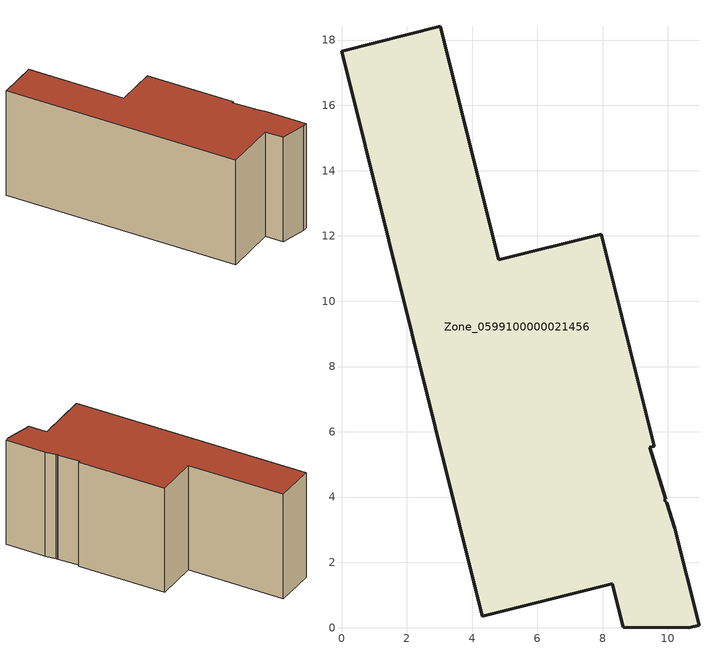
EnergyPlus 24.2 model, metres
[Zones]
Zone_0599100000021456
 floor ground (C_G): 9.93,3.93 9.88,3.9 9.97,3.82 10.21,3.05 10.95,0.08 10.64,0 8.63,0.01 8.3,1.35 4.31,0.35 0,17.66 3.03,18.42 4.82,11.27 7.95,12.05 9.58,5.55 9.45,5.52 z0
 wall outside (C_F): 3.03,18.42 0,17.66 4.31,0.35 8.3,1.35 8.63,0.01 10.64,0 10.95,0.08 10.21,3.05 9.97,3.82 9.88,3.9 9.93,3.93 9.45,5.52 9.58,5.55 7.95,12.05 4.82,11.27 3.03,18.42 z0:8.34
 roof outside (C_R): 9.45,5.52 9.58,5.55 7.95,12.05 4.82,11.27 3.03,18.42 0,17.66 4.31,0.35 8.3,1.35 8.63,0.01 10.64,0 10.95,0.08 10.21,3.05 9.97,3.82 9.88,3.9 9.93,3.93 z8.34
[BUILDING]
Pand.0599100000021456: North Axis=0; Terrain=City; Loads Convergence Tolerance Value=0.04; Temperature Convergence Tolerance Value=0.4; Solar Distribution=FullExterior; Maximum Number of Warmup Days=25; Minimum Number of Warmup Days=1
[Site:Location]
Rotterdam.The.Hague.AP_ZH_NLD Design_Conditions: Latitude=51.96; Longitude=4.45; Time Zone=1; Elevation=-4.5
[SITE:GROUNDTEMPERATURE:BUILDINGSURFACE]
18, 18, 18, 18, 18, 18, 18, 18, 18, 18, 18, 18
[MATERIAL] Thermal Absorptance=0.9; Solar Absorptance=0.7; Visible Absorptance=0.7
Name | Roughness | Thickness | Conductivity | Density | Specific Heat
G.TC.1975-1991 | MediumSmooth | 0.15 | 0.288461 | 540 | 1210
F.TC.1975-1991 | Rough | 0.3 | 0.230769 | 1920 | 840
R.TC.1975-1991 | MediumRough | 0.2 | 0.153846 | 1500 | 1000
[CONSTRUCTION]
C_G: G.TC.1975-1991
C_F: F.TC.1975-1991
C_R: R.TC.1975-1991
[ZONE]
Zone_0599100000021456: Type=1; Multiplier=1; Ceiling Height=Autocalculate; Volume=Autocalculate; Floor Area=autocalculate; Part of Total Floor Area=Yes
[ZONEINFILTRATION:DESIGNFLOWRATE]
Infil_Zone_0599100000021456: Zone or ZoneList or Space or SpaceList=Zone_0599100000021456; Schedule=AlwaysOn; Design Flow Rate Calculation Method=Flow/Area; Flow Rate per Floor Area=0.003; Constant Term Coefficient=1; Temperature Term Coefficient=0; Velocity Term Coefficient=0; Velocity Squared Term Coefficient=0
[HVACTEMPLATE:ZONE:IDEALLOADSAIRSYSTEM]
Zone_0599100000021456: Maximum Heating Supply Air Temperature=50; Minimum Cooling Supply Air Temperature=13; Maximum Heating Supply Air Humidity Ratio=0.0156; Minimum Cooling Supply Air Humidity Ratio=0.0077; Heating Limit=NoLimit; Cooling Limit=NoLimit; Dehumidification Control Type=ConstantSensibleHeatRatio; Cooling Sensible Heat Ratio=0.7; Dehumidification Setpoint=60; Humidification Control Type=None; Humidification Setpoint=30; Outdoor Air Method=None; Outdoor Air Flow Rate per Person=0.00944; Outdoor Air Flow Rate per Zone Floor Area=0; Outdoor Air Flow Rate per Zone=0; Demand Controlled Ventilation Type=None; Outdoor Air Economizer Type=NoEconomizer; Heat Recovery Type=None; Sensible Heat Recovery Effectiveness=0.7; Latent Heat Recovery Effectiveness=0.65
[ZONECONTROL:THERMOSTAT]
ThermostatControl_Zone_0599100000021456: Zone or ZoneList=Zone_0599100000021456; Control Type Schedule=DualSetpointControlType; Control 1=Thermostat_Zone_0599100000021456; Temperature Difference Between Cutout And Setpoint=0
[THERMOSTATSETPOINT:DUALSETPOINT]
Thermostat_Zone_0599100000021456: Heating Setpoint Temperature Schedule=HeatingSetpoint_Zone_0599100000021456; Cooling Setpoint Temperature Schedule=CoolingSetpoint_Zone_0599100000021456
[SCHEDULE:COMPACT]
HeatingSetpoint_Zone_0599100000021456: Through: 12/31, For: AllDays, Until: 24:00, 21
CoolingSetpoint_Zone_0599100000021456: Through: 12/31, For: AllDays, Until: 24:00, 24
DualSetpointControlType: Through: 12/31, For: AllDays, Until: 24:00, 4
AlwaysOn: Through: 12/31, For: AllDays, Until: 24:00, 1
